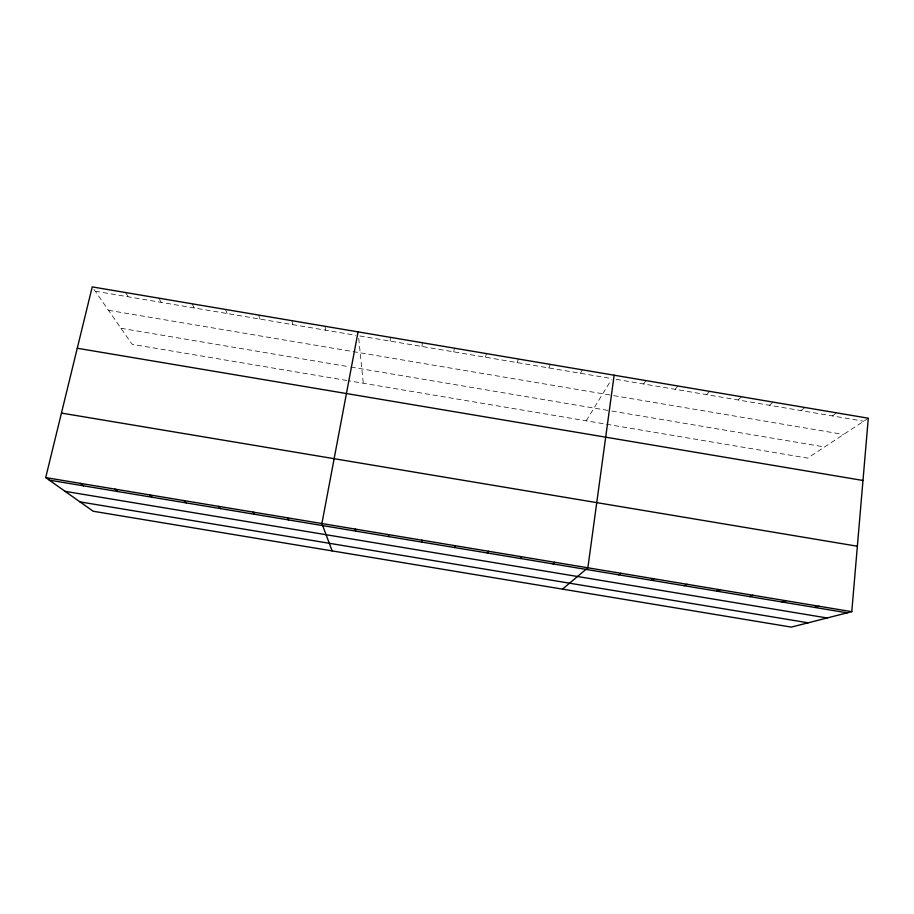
<?xml version="1.0" encoding="UTF-8"?>
<svg xmlns="http://www.w3.org/2000/svg" width="914" height="914" viewBox="0 0 914 914"><rect width="100%" height="100%" fill="white"/><g stroke="black" fill="none" stroke-linecap="round" stroke-linejoin="round"><path stroke-width="0.69" stroke-dasharray="4.57 3.43" d="M422.039 346.486L422.268 342.739M453.778 351.856L454.327 348.165M485.494 357.225L486.351 353.581M517.175 362.584L518.341 358.996M548.823 367.942L550.308 364.412M580.447 373.289L582.241 369.804M586.182 420.817L611.329 379.801M643.605 383.971L646.015 380.601M675.138 389.307L677.857 385.994M706.648 394.631L709.675 391.375M738.124 399.966L741.46 396.756M769.577 405.279L773.21 402.126M800.995 410.592L804.937 407.495M832.391 415.904L836.63 412.854M868.3 418.212L807.633 458.12L348.2 380.715M120.979 328.275L349.559 366.834M350.919 367.062L610.518 410.854M611.9 411.083L824.599 446.969M346.829 380.487L132.119 344.315L92.234 286.893M95.227 291.212L355.729 335.278M359.853 335.975L610.666 378.396M616.162 379.333L863.753 421.217M108.48 310.292L612.369 395.396M613.74 395.636L843.599 434.458M125.572 292.537L128.246 296.787M158.887 298.17L161.23 302.374M192.168 303.802L194.179 307.949M225.415 309.423L227.106 313.513M258.628 315.044L259.987 319.077M291.806 320.665L292.846 324.641M324.961 326.275L325.67 330.194M358.734 338.363L363.292 383.263M390.187 337.312L390.267 341.116"/><path stroke-width="1.37" d="M851.779 611.683L868.3 418.212L92.234 286.893L45.7 477.599L93.182 511.246L791.318 627.107L851.779 611.683L45.7 477.599M421.64 542.059L421.88 540.174M614.139 375.208L587.862 567.777L562.498 589.13M358.071 331.873L321.899 523.539L332.148 550.902M454.566 547.543L455.138 545.704M487.459 553.004L488.373 551.233M520.317 558.477L521.563 556.752M553.153 563.938L554.729 562.27M618.721 574.837L620.96 573.284M651.454 580.287L654.036 578.791M684.163 585.725L687.065 584.286M716.839 591.152L720.072 589.77M749.48 596.591L753.045 595.254M782.087 602.006L785.994 600.738M814.671 607.433L818.898 606.211M49.287 480.136L847.221 612.837M65.1 491.344L827.09 617.978M79.964 501.877L808.159 622.811M77.267 348.245L862.987 480.478M61.444 413.071L857.366 546.229M80.341 483.357L83.574 485.837M114.958 489.116L117.837 491.538M149.53 494.874L152.055 497.227M184.08 500.621L186.25 502.917M218.583 506.356L220.411 508.595M253.052 512.091L254.526 514.274M287.499 517.815L288.618 519.94M355.26 529.092L355.695 531.091M388.587 534.633L388.678 536.587"/></g></svg>
